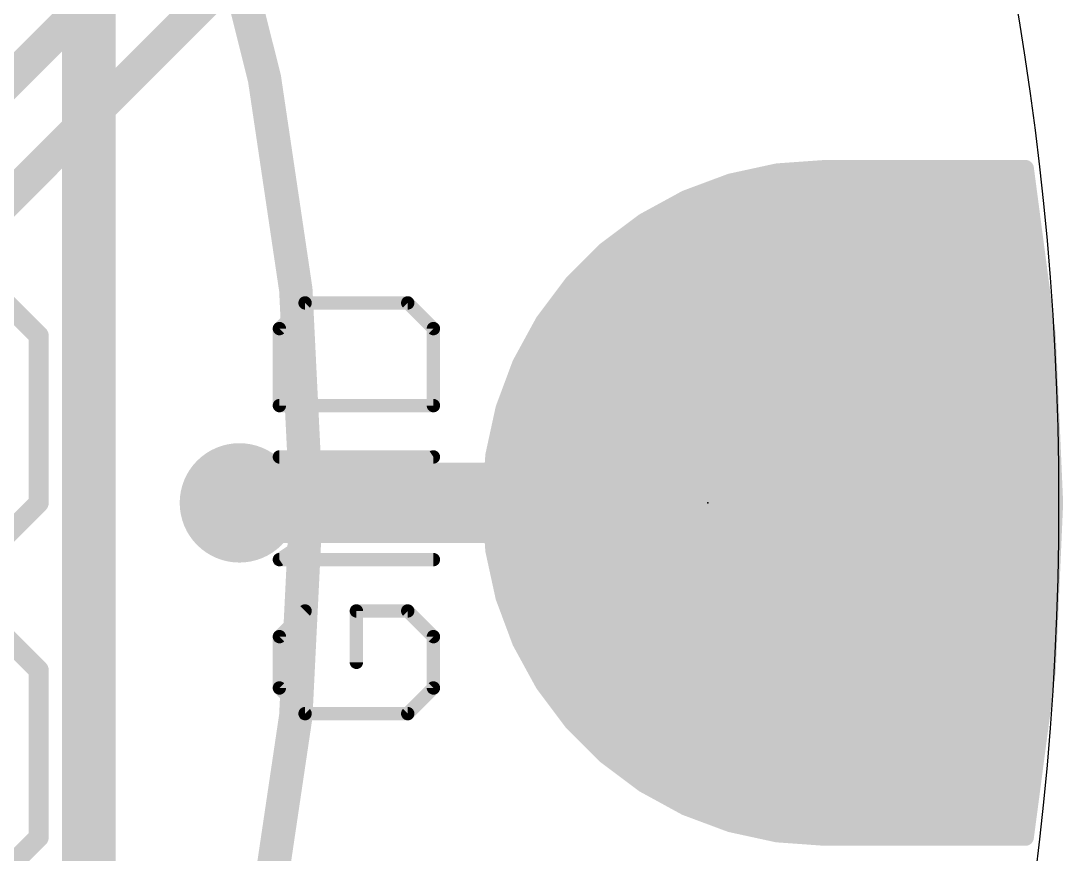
# Model space of a CAD drawing. Extents: x -22.4 to 22.3, y -22.2 to 22.2.
# Drawn here: x 14.34 to 22.26, y -2.67 to 3.66 of the extents above; entities that cross this region are included whole.
import ezdxf

# ---------------------------------------------------------------- set-up
doc = ezdxf.new("R2010")
doc.units = 0
for name, color, linetype in [('1', 12, 'CONTINUOUS'), ('16', 132, 'CONTINUOUS'), ('17', 110, 'CONTINUOUS'), ('18', 110, 'CONTINUOUS'), ('20', 53, 'CONTINUOUS'), ('21', 53, 'CONTINUOUS'), ('23', 53, 'CONTINUOUS'), ('51', 53, 'CONTINUOUS')]:
    doc.layers.add(name, color=color, linetype=linetype)

# ---------------------------------------------------------------- blocks, each defined once
blk = doc.blocks.new('ROUNDP')
at = {"const_width": 0.5}
blk.add_lwpolyline([(0, -0.25, 1), (0, 0.25, 1), (0, -0.25)], format="xyb", dxfattribs=at)
blk = doc.blocks.new('ROUNDV')
at = {"const_width": 0.5}
blk.add_lwpolyline([(0, -0.25, 1), (0, 0.25, 1), (0, -0.25)], format="xyb", dxfattribs=at)

msp = doc.modelspace()

# ---------------------------------------------------------------- linework, layer by layer
at = {"layer": '1'}
for points, const_width in [([(16.51, 0, 0.4142), (0, 16.51)], 0.254), ([(20.0833, 2.5458, 1), (20.0878, 2.4825)], 0.0635), ([(20.0923, 2.4831, 1), (20.0788, 2.5452)], 0.0635), ([(20.447, 2.5718, 1), (20.447, 2.5082)], 0.0635), ([(20.4493, 2.5083, 1), (20.4447, 2.5717)], 0.0635), ([(22.0025, 2.5441, 1), (21.9395, 2.5359)], 0.0635), ([(21.971, 2.5082, 1), (21.971, 2.5718)], 0.0635), ([(19.6668, 2.4448, 1), (19.6668, 2.3813)], 0.0635), ([(19.7247, 2.4681, 1), (19.7381, 2.4061)], 0.0635), ([(19.7425, 2.4074, 1), (19.7203, 2.4669)], 0.0635), ([(21.9877, 2.3813, 1), (21.9877, 2.4448)], 0.0635), ([(19.347, 2.3178, 1), (19.347, 2.2542)], 0.0635), ([(19.3808, 2.3402, 1), (19.4029, 2.2807)], 0.0635), ([(19.4071, 2.2826, 1), (19.3766, 2.3383)], 0.0635), ([(22.0044, 2.2542, 1), (22.0044, 2.3178)], 0.0635), ([(19.1145, 2.1908, 1), (19.1145, 2.1273)], 0.0635), ([(22.0212, 2.1273, 1), (22.0212, 2.1908)], 0.0635), ([(19.0586, 2.1647, 1), (19.089, 2.1089)], 0.0635), ([(19.0928, 2.1114, 1), (19.0547, 2.1622)], 0.0635), ([(18.9338, 2.0638, 1), (18.9338, 2.0002)], 0.0635), ([(22.0379, 2.0002, 1), (22.0379, 2.0638)], 0.0635), ([(18.8061, 1.8972, 1), (18.7612, 1.9421)], 0.0635), ([(18.7691, 1.9367, 1), (18.7691, 1.8733)], 0.0635), ([(18.7646, 1.945, 1), (18.8027, 1.8942)], 0.0635), ([(22.0546, 1.8733, 1), (22.0546, 1.9367)], 0.0635), ([(18.6421, 1.8097, 1), (18.6421, 1.7463)], 0.0635), ([(22.0713, 1.7463, 1), (22.0713, 1.8097)], 0.0635), ([(18.5182, 1.6827, 1), (18.5182, 1.6193)], 0.0635), ([(18.5049, 1.6858, 1), (18.5498, 1.6409)], 0.0635), ([(18.5528, 1.6443, 1), (18.502, 1.6824)], 0.0635), ([(22.088, 1.6193, 1), (22.088, 1.6827)], 0.0635), ([(18.4231, 1.5557, 1), (18.4231, 1.4923)], 0.0635), ([(22.1048, 1.4923, 1), (22.1048, 1.5557)], 0.0635), ([(18.3381, 1.358, 1), (18.2823, 1.3884)], 0.0635), ([(18.328, 1.4287, 1), (18.328, 1.3653)], 0.0635), ([(22.1215, 1.3653, 1), (22.1215, 1.4287)], 0.0635), ([(18.2848, 1.3923, 1), (18.3356, 1.3542)], 0.0635), ([(18.2538, 1.3017, 1), (18.2538, 1.2383)], 0.0635), ([(22.1693, 1.2762, 1), (22.1058, 1.2735)], 0.0635), ([(22.1061, 1.2707, 1), (22.169, 1.279)], 0.0635), ([(22.1378, 1.2383, 1), (22.1378, 1.3017)], 0.0635), ([(18.1845, 1.1747, 1), (18.1845, 1.1113)], 0.0635), ([(22.1433, 1.1113, 1), (22.1433, 1.1747)], 0.0635), ([(18.1663, 1.0441, 1), (18.1068, 1.0662)], 0.0635), ([(18.1219, 1.0477, 1), (18.1219, 0.9843)], 0.0635), ([(18.1087, 1.0704, 1), (18.1644, 1.0399)], 0.0635), ([(22.1489, 0.9843, 1), (22.1489, 1.0477)], 0.0635), ([(18.0746, 0.9207, 1), (18.0746, 0.8573)], 0.0635), ([(22.1544, 0.8573, 1), (22.1544, 0.9207)], 0.0635), ([(18.0272, 0.7937, 1), (18.0272, 0.7303)], 0.0635), ([(22.16, 0.7303, 1), (22.16, 0.7937)], 0.0635), ([(17.9801, 0.7267, 1), (18.0396, 0.7045)], 0.0635), ([(18.0409, 0.7089, 1), (17.9789, 0.7223)], 0.0635), ([(17.9924, 0.6667, 1), (17.9924, 0.6033)], 0.0635), ([(22.1655, 0.6033, 1), (22.1655, 0.6667)], 0.0635), ([(17.9647, 0.5397, 1), (17.9647, 0.4763)], 0.0635), ([(22.171, 0.4763, 1), (22.171, 0.5397)], 0.0635), ([(17.9018, 0.3682, 1), (17.9639, 0.3547)], 0.0635), ([(17.9645, 0.3592, 1), (17.9012, 0.3637)], 0.0635), ([(17.9371, 0.4128, 1), (17.9371, 0.3493)], 0.0635), ([(22.1766, 0.3493, 1), (22.1766, 0.4128)], 0.0635), ([(17.9252, 0.2858, 1), (17.9252, 0.2223)], 0.0635), ([(22.1821, 0.2223, 1), (22.1821, 0.2858)], 0.0635), ([(17.9161, 0.1588, 1), (17.9161, 0.0953)], 0.0635), ([(22.1877, 0.0953, 1), (22.1877, 0.1588)], 0.0635), ([(0, -16.51, 0.4142), (16.51, 0)], 0.254), ([(16.5735, 0, 1), (16.4465, 0)], 0.127), ([(16.4465, 0, 1), (16.5735, 0)], 0.127), ([(17.9387, 0.0023, 1), (17.8753, -0.0023)], 0.0635), ([(17.907, 0.0318, 1), (17.907, -0.0318)], 0.0635), ([(17.8753, 0.0023, 1), (17.9387, -0.0023)], 0.0635), ([(22.2249, -0.0014, 1), (22.1615, 0.0014)], 0.0635), ([(22.1615, -0.0014, 1), (22.2249, 0.0014)], 0.0635), ([(22.1932, -0.0318, 1), (22.1932, 0.0318)], 0.0635), ([(17.9161, -0.0953, 1), (17.9161, -0.1588)], 0.0635), ([(22.1877, -0.1588, 1), (22.1877, -0.0953)], 0.0635), ([(17.9252, -0.2223, 1), (17.9252, -0.2858)], 0.0635), ([(22.1821, -0.2858, 1), (22.1821, -0.2223)], 0.0635), ([(17.9639, -0.3547, 1), (17.9018, -0.3682)], 0.0635), ([(17.9012, -0.3637, 1), (17.9645, -0.3592)], 0.0635), ([(17.9371, -0.3493, 1), (17.9371, -0.4128)], 0.0635), ([(22.1766, -0.4128, 1), (22.1766, -0.3493)], 0.0635), ([(17.9647, -0.4763, 1), (17.9647, -0.5397)], 0.0635), ([(22.171, -0.5397, 1), (22.171, -0.4763)], 0.0635), ([(17.9924, -0.6033, 1), (17.9924, -0.6667)], 0.0635), ([(22.1655, -0.6667, 1), (22.1655, -0.6033)], 0.0635), ([(18.0396, -0.7045, 1), (17.9801, -0.7267)], 0.0635), ([(17.9789, -0.7223, 1), (18.0409, -0.7089)], 0.0635), ([(18.0272, -0.7303, 1), (18.0272, -0.7937)], 0.0635), ([(22.16, -0.7937, 1), (22.16, -0.7303)], 0.0635), ([(18.0746, -0.8573, 1), (18.0746, -0.9207)], 0.0635), ([(22.1544, -0.9207, 1), (22.1544, -0.8573)], 0.0635), ([(18.1219, -0.9843, 1), (18.1219, -1.0477)], 0.0635), ([(18.1644, -1.0399, 1), (18.1087, -1.0704)], 0.0635), ([(18.1068, -1.0662, 1), (18.1663, -1.0441)], 0.0635), ([(22.1489, -1.0477, 1), (22.1489, -0.9843)], 0.0635), ([(18.1845, -1.1113, 1), (18.1845, -1.1747)], 0.0635), ([(22.1433, -1.1747, 1), (22.1433, -1.1113)], 0.0635), ([(18.2538, -1.2383, 1), (18.2538, -1.3017)], 0.0635), ([(22.1058, -1.2735, 1), (22.1693, -1.2762)], 0.0635), ([(22.169, -1.279, 1), (22.1061, -1.2707)], 0.0635), ([(22.1378, -1.3017, 1), (22.1378, -1.2383)], 0.0635), ([(18.3356, -1.3542, 1), (18.2848, -1.3923)], 0.0635), ([(18.2823, -1.3884, 1), (18.3381, -1.358)], 0.0635), ([(18.328, -1.3653, 1), (18.328, -1.4287)], 0.0635), ([(22.1215, -1.4287, 1), (22.1215, -1.3653)], 0.0635), ([(18.4231, -1.4923, 1), (18.4231, -1.5557)], 0.0635), ([(22.1048, -1.5557, 1), (22.1048, -1.4923)], 0.0635), ([(18.5182, -1.6193, 1), (18.5182, -1.6827)], 0.0635), ([(18.5498, -1.6409, 1), (18.5049, -1.6858)], 0.0635), ([(18.502, -1.6824, 1), (18.5528, -1.6443)], 0.0635), ([(22.088, -1.6827, 1), (22.088, -1.6193)], 0.0635), ([(18.6421, -1.7463, 1), (18.6421, -1.8097)], 0.0635), ([(22.0713, -1.8097, 1), (22.0713, -1.7463)], 0.0635), ([(18.7691, -1.8733, 1), (18.7691, -1.9367)], 0.0635), ([(18.8027, -1.8942, 1), (18.7646, -1.945)], 0.0635), ([(18.7612, -1.9421, 1), (18.8061, -1.8972)], 0.0635), ([(22.0546, -1.9367, 1), (22.0546, -1.8733)], 0.0635), ([(18.9338, -2.0002, 1), (18.9338, -2.0638)], 0.0635), ([(22.0379, -2.0638, 1), (22.0379, -2.0002)], 0.0635), ([(19.089, -2.1089, 1), (19.0586, -2.1647)], 0.0635), ([(19.0547, -2.1622, 1), (19.0928, -2.1114)], 0.0635), ([(19.1145, -2.1273, 1), (19.1145, -2.1908)], 0.0635), ([(22.0212, -2.1908, 1), (22.0212, -2.1273)], 0.0635), ([(19.347, -2.2542, 1), (19.347, -2.3178)], 0.0635), ([(19.4029, -2.2807, 1), (19.3808, -2.3402)], 0.0635), ([(19.3766, -2.3383, 1), (19.4071, -2.2826)], 0.0635), ([(22.0044, -2.3178, 1), (22.0044, -2.2542)], 0.0635), ([(19.6668, -2.3813, 1), (19.6668, -2.4448)], 0.0635), ([(19.7381, -2.4061, 1), (19.7247, -2.4681)], 0.0635), ([(21.9877, -2.4448, 1), (21.9877, -2.3813)], 0.0635), ([(19.7203, -2.4669, 1), (19.7425, -2.4074)], 0.0635), ([(20.0878, -2.4825, 1), (20.0833, -2.5458)], 0.0635), ([(20.0788, -2.5452, 1), (20.0923, -2.4831)], 0.0635), ([(20.447, -2.5082, 1), (20.447, -2.5718)], 0.0635), ([(20.447, -2.5082, 1), (20.447, -2.5718)], 0.0635), ([(20.4447, -2.5717, 1), (20.4493, -2.5083)], 0.0635), ([(21.9395, -2.5359, 1), (22.0025, -2.5441)], 0.0635), ([(21.971, -2.5718, 1), (21.971, -2.5082)], 0.0635), ([(21.971, -2.5718, 1), (21.971, -2.5082)], 0.0635)]:
    msp.add_lwpolyline(points, format="xyb", dxfattribs=dict(at, const_width=const_width))
for points, const_width in [([(13.716, 1.778), (18.542, 6.604)], 0.254), ([(13.335, 2.286), (14.986, 3.937)], 0.254), ([(20.0855, 2.5141), (19.7314, 2.4371)], 0.127), ([(20.447, 2.54), (20.0855, 2.5141)], 0.127), ([(21.971, 2.54), (20.447, 2.54)], 0.127), ([(22.1376, 1.2749), (21.971, 2.54)], 0.127), ([(19.7314, 2.4371), (19.3918, 2.3105)], 0.127), ([(19.6668, 2.413), (21.9877, 2.413)], 0.127), ([(19.3918, 2.3105), (19.0738, 2.1368)], 0.127), ([(19.347, 2.286), (22.0044, 2.286)], 0.127), ([(19.1145, 2.159), (22.0212, 2.159)], 0.127), ([(19.0738, 2.1368), (18.7837, 1.9196)], 0.127), ([(18.9338, 2.032), (22.0379, 2.032)], 0.127), ([(18.7837, 1.9196), (18.5274, 1.6633)], 0.127), ([(18.7691, 1.905), (22.0546, 1.905)], 0.127), ([(18.6421, 1.778), (22.0713, 1.778)], 0.127), ([(18.5274, 1.6633), (18.3102, 1.3732)], 0.127), ([(18.5182, 1.651), (22.088, 1.651)], 0.127), ([(18.4231, 1.524), (22.1048, 1.524)], 0.127), ([(18.3102, 1.3732), (18.1365, 1.0552)], 0.127), ([(18.328, 1.397), (22.1215, 1.397)], 0.127), ([(18.2538, 1.27), (22.1378, 1.27)], 0.127), ([(22.1932, 0), (22.1376, 1.2749)], 0.127), ([(18.1845, 1.143), (22.1433, 1.143)], 0.127), ([(18.1365, 1.0552), (18.0099, 0.7156)], 0.127), ([(18.1219, 1.016), (22.1489, 1.016)], 0.127), ([(18.0746, 0.889), (22.1544, 0.889)], 0.127), ([(18.0272, 0.762), (22.16, 0.762)], 0.127), ([(18.0099, 0.7156), (17.9329, 0.3615)], 0.127), ([(17.9924, 0.635), (22.1655, 0.635)], 0.127), ([(17.9647, 0.508), (22.171, 0.508)], 0.127), ([(17.9329, 0.3615), (17.907, 0)], 0.127), ([(17.9371, 0.381), (22.1766, 0.381)], 0.127), ([(17.9252, 0.254), (22.1821, 0.254)], 0.127), ([(17.9161, 0.127), (22.1877, 0.127)], 0.127), ([(17.907, 0), (17.9329, -0.3615)], 0.127), ([(17.907, 0), (22.1932, 0)], 0.127), ([(22.1376, -1.2749), (22.1932, 0)], 0.127), ([(17.9161, -0.127), (22.1877, -0.127)], 0.127), ([(17.9252, -0.254), (22.1821, -0.254)], 0.127), ([(17.9329, -0.3615), (18.0099, -0.7156)], 0.127), ([(17.9371, -0.381), (22.1766, -0.381)], 0.127), ([(17.9647, -0.508), (22.171, -0.508)], 0.127), ([(17.9924, -0.635), (22.1655, -0.635)], 0.127), ([(18.0099, -0.7156), (18.1365, -1.0552)], 0.127), ([(18.0272, -0.762), (22.16, -0.762)], 0.127), ([(18.0746, -0.889), (22.1544, -0.889)], 0.127), ([(18.1219, -1.016), (22.1489, -1.016)], 0.127), ([(18.1365, -1.0552), (18.3102, -1.3732)], 0.127), ([(18.1845, -1.143), (22.1433, -1.143)], 0.127), ([(18.2538, -1.27), (22.1378, -1.27)], 0.127), ([(21.971, -2.54), (22.1376, -1.2749)], 0.127), ([(18.3102, -1.3732), (18.5274, -1.6633)], 0.127), ([(18.328, -1.397), (22.1215, -1.397)], 0.127), ([(18.4231, -1.524), (22.1048, -1.524)], 0.127), ([(18.5182, -1.651), (22.088, -1.651)], 0.127), ([(18.5274, -1.6633), (18.7837, -1.9196)], 0.127), ([(18.6421, -1.778), (22.0713, -1.778)], 0.127), ([(18.7691, -1.905), (22.0546, -1.905)], 0.127), ([(18.7837, -1.9196), (19.0738, -2.1368)], 0.127), ([(18.9338, -2.032), (22.0379, -2.032)], 0.127), ([(19.0738, -2.1368), (19.3918, -2.3105)], 0.127), ([(19.1145, -2.159), (22.0212, -2.159)], 0.127), ([(19.347, -2.286), (22.0044, -2.286)], 0.127), ([(19.3918, -2.3105), (19.7314, -2.4371)], 0.127), ([(19.6668, -2.413), (21.9877, -2.413)], 0.127), ([(19.7314, -2.4371), (20.0855, -2.5141)], 0.127), ([(20.0855, -2.5141), (20.447, -2.54)], 0.127), ([(20.447, -2.54), (21.971, -2.54)], 0.127), ([(20.447, -2.54), (21.971, -2.54)], 0.127)]:
    msp.add_lwpolyline(points, dxfattribs=dict(at, const_width=const_width))
at = {"layer": '16'}
for points, const_width in [([(16.51, 0, 0.4142), (0, 16.51)], 0.254), ([(20.0833, 2.5458, 1), (20.0878, 2.4825)], 0.0635), ([(20.0923, 2.4831, 1), (20.0788, 2.5452)], 0.0635), ([(20.447, 2.5718, 1), (20.447, 2.5082)], 0.0635), ([(20.4493, 2.5083, 1), (20.4447, 2.5717)], 0.0635), ([(22.0025, 2.5441, 1), (21.9395, 2.5359)], 0.0635), ([(21.971, 2.5082, 1), (21.971, 2.5718)], 0.0635), ([(19.6668, 2.4448, 1), (19.6668, 2.3813)], 0.0635), ([(19.7247, 2.4681, 1), (19.7381, 2.4061)], 0.0635), ([(19.7425, 2.4074, 1), (19.7203, 2.4669)], 0.0635), ([(21.9877, 2.3813, 1), (21.9877, 2.4448)], 0.0635), ([(19.347, 2.3178, 1), (19.347, 2.2542)], 0.0635), ([(19.3808, 2.3402, 1), (19.4029, 2.2807)], 0.0635), ([(19.4071, 2.2826, 1), (19.3766, 2.3383)], 0.0635), ([(22.0044, 2.2542, 1), (22.0044, 2.3178)], 0.0635), ([(19.1145, 2.1908, 1), (19.1145, 2.1273)], 0.0635), ([(22.0212, 2.1273, 1), (22.0212, 2.1908)], 0.0635), ([(19.0586, 2.1647, 1), (19.089, 2.1089)], 0.0635), ([(19.0928, 2.1114, 1), (19.0547, 2.1622)], 0.0635), ([(18.9338, 2.0638, 1), (18.9338, 2.0002)], 0.0635), ([(22.0379, 2.0002, 1), (22.0379, 2.0638)], 0.0635), ([(18.8061, 1.8972, 1), (18.7612, 1.9421)], 0.0635), ([(18.7691, 1.9367, 1), (18.7691, 1.8733)], 0.0635), ([(18.7646, 1.945, 1), (18.8027, 1.8942)], 0.0635), ([(22.0546, 1.8733, 1), (22.0546, 1.9367)], 0.0635), ([(18.6421, 1.8097, 1), (18.6421, 1.7463)], 0.0635), ([(22.0713, 1.7463, 1), (22.0713, 1.8097)], 0.0635), ([(18.5182, 1.6827, 1), (18.5182, 1.6193)], 0.0635), ([(18.5049, 1.6858, 1), (18.5498, 1.6409)], 0.0635), ([(18.5528, 1.6443, 1), (18.502, 1.6824)], 0.0635), ([(22.088, 1.6193, 1), (22.088, 1.6827)], 0.0635), ([(18.4231, 1.5557, 1), (18.4231, 1.4923)], 0.0635), ([(22.1048, 1.4923, 1), (22.1048, 1.5557)], 0.0635), ([(18.3381, 1.358, 1), (18.2823, 1.3884)], 0.0635), ([(18.328, 1.4287, 1), (18.328, 1.3653)], 0.0635), ([(22.1215, 1.3653, 1), (22.1215, 1.4287)], 0.0635), ([(18.2848, 1.3923, 1), (18.3356, 1.3542)], 0.0635), ([(18.2538, 1.3017, 1), (18.2538, 1.2383)], 0.0635), ([(22.1693, 1.2762, 1), (22.1058, 1.2735)], 0.0635), ([(22.1061, 1.2707, 1), (22.169, 1.279)], 0.0635), ([(22.1378, 1.2383, 1), (22.1378, 1.3017)], 0.0635), ([(18.1845, 1.1747, 1), (18.1845, 1.1113)], 0.0635), ([(22.1433, 1.1113, 1), (22.1433, 1.1747)], 0.0635), ([(18.1663, 1.0441, 1), (18.1068, 1.0662)], 0.0635), ([(18.1219, 1.0477, 1), (18.1219, 0.9843)], 0.0635), ([(18.1087, 1.0704, 1), (18.1644, 1.0399)], 0.0635), ([(22.1489, 0.9843, 1), (22.1489, 1.0477)], 0.0635), ([(18.0746, 0.9207, 1), (18.0746, 0.8573)], 0.0635), ([(22.1544, 0.8573, 1), (22.1544, 0.9207)], 0.0635), ([(18.0272, 0.7937, 1), (18.0272, 0.7303)], 0.0635), ([(22.16, 0.7303, 1), (22.16, 0.7937)], 0.0635), ([(17.9801, 0.7267, 1), (18.0396, 0.7045)], 0.0635), ([(18.0409, 0.7089, 1), (17.9789, 0.7223)], 0.0635), ([(17.9924, 0.6667, 1), (17.9924, 0.6033)], 0.0635), ([(22.1655, 0.6033, 1), (22.1655, 0.6667)], 0.0635), ([(17.9647, 0.5397, 1), (17.9647, 0.4763)], 0.0635), ([(22.171, 0.4763, 1), (22.171, 0.5397)], 0.0635), ([(17.9018, 0.3682, 1), (17.9639, 0.3547)], 0.0635), ([(17.9645, 0.3592, 1), (17.9012, 0.3637)], 0.0635), ([(17.9371, 0.4128, 1), (17.9371, 0.3493)], 0.0635), ([(22.1766, 0.3493, 1), (22.1766, 0.4128)], 0.0635), ([(17.9252, 0.2858, 1), (17.9252, 0.2223)], 0.0635), ([(22.1821, 0.2223, 1), (22.1821, 0.2858)], 0.0635), ([(16.256, 0.1524, 1), (16.256, -0.1524)], 0.3048), ([(19.558, -0.1524, 1), (19.558, 0.1524)], 0.3048), ([(17.9161, 0.1588, 1), (17.9161, 0.0953)], 0.0635), ([(22.1877, 0.0953, 1), (22.1877, 0.1588)], 0.0635), ([(0, -16.51, 0.4142), (16.51, 0)], 0.254), ([(16.5735, 0, 1), (16.4465, 0)], 0.127), ([(16.4465, 0, 1), (16.5735, 0)], 0.127), ([(17.9387, 0.0023, 1), (17.8753, -0.0023)], 0.0635), ([(17.907, 0.0318, 1), (17.907, -0.0318)], 0.0635), ([(17.8753, 0.0023, 1), (17.9387, -0.0023)], 0.0635), ([(22.2249, -0.0014, 1), (22.1615, 0.0014)], 0.0635), ([(22.1615, -0.0014, 1), (22.2249, 0.0014)], 0.0635), ([(22.1932, -0.0318, 1), (22.1932, 0.0318)], 0.0635), ([(17.9161, -0.0953, 1), (17.9161, -0.1588)], 0.0635), ([(22.1877, -0.1588, 1), (22.1877, -0.0953)], 0.0635), ([(17.9252, -0.2223, 1), (17.9252, -0.2858)], 0.0635), ([(22.1821, -0.2858, 1), (22.1821, -0.2223)], 0.0635), ([(17.9639, -0.3547, 1), (17.9018, -0.3682)], 0.0635), ([(17.9012, -0.3637, 1), (17.9645, -0.3592)], 0.0635), ([(17.9371, -0.3493, 1), (17.9371, -0.4128)], 0.0635), ([(22.1766, -0.4128, 1), (22.1766, -0.3493)], 0.0635), ([(17.9647, -0.4763, 1), (17.9647, -0.5397)], 0.0635), ([(22.171, -0.5397, 1), (22.171, -0.4763)], 0.0635), ([(17.9924, -0.6033, 1), (17.9924, -0.6667)], 0.0635), ([(22.1655, -0.6667, 1), (22.1655, -0.6033)], 0.0635), ([(18.0396, -0.7045, 1), (17.9801, -0.7267)], 0.0635), ([(17.9789, -0.7223, 1), (18.0409, -0.7089)], 0.0635), ([(18.0272, -0.7303, 1), (18.0272, -0.7937)], 0.0635), ([(22.16, -0.7937, 1), (22.16, -0.7303)], 0.0635), ([(18.0746, -0.8573, 1), (18.0746, -0.9207)], 0.0635), ([(22.1544, -0.9207, 1), (22.1544, -0.8573)], 0.0635), ([(18.1219, -0.9843, 1), (18.1219, -1.0477)], 0.0635), ([(18.1644, -1.0399, 1), (18.1087, -1.0704)], 0.0635), ([(18.1068, -1.0662, 1), (18.1663, -1.0441)], 0.0635), ([(22.1489, -1.0477, 1), (22.1489, -0.9843)], 0.0635), ([(18.1845, -1.1113, 1), (18.1845, -1.1747)], 0.0635), ([(22.1433, -1.1747, 1), (22.1433, -1.1113)], 0.0635), ([(18.2538, -1.2383, 1), (18.2538, -1.3017)], 0.0635), ([(22.1058, -1.2735, 1), (22.1693, -1.2762)], 0.0635), ([(22.169, -1.279, 1), (22.1061, -1.2707)], 0.0635), ([(22.1378, -1.3017, 1), (22.1378, -1.2383)], 0.0635), ([(18.3356, -1.3542, 1), (18.2848, -1.3923)], 0.0635), ([(18.2823, -1.3884, 1), (18.3381, -1.358)], 0.0635), ([(18.328, -1.3653, 1), (18.328, -1.4287)], 0.0635), ([(22.1215, -1.4287, 1), (22.1215, -1.3653)], 0.0635), ([(18.4231, -1.4923, 1), (18.4231, -1.5557)], 0.0635), ([(22.1048, -1.5557, 1), (22.1048, -1.4923)], 0.0635), ([(18.5182, -1.6193, 1), (18.5182, -1.6827)], 0.0635), ([(18.5498, -1.6409, 1), (18.5049, -1.6858)], 0.0635), ([(18.502, -1.6824, 1), (18.5528, -1.6443)], 0.0635), ([(22.088, -1.6827, 1), (22.088, -1.6193)], 0.0635), ([(18.6421, -1.7463, 1), (18.6421, -1.8097)], 0.0635), ([(22.0713, -1.8097, 1), (22.0713, -1.7463)], 0.0635), ([(18.7691, -1.8733, 1), (18.7691, -1.9367)], 0.0635), ([(18.8027, -1.8942, 1), (18.7646, -1.945)], 0.0635), ([(18.7612, -1.9421, 1), (18.8061, -1.8972)], 0.0635), ([(22.0546, -1.9367, 1), (22.0546, -1.8733)], 0.0635), ([(18.9338, -2.0002, 1), (18.9338, -2.0638)], 0.0635), ([(22.0379, -2.0638, 1), (22.0379, -2.0002)], 0.0635), ([(19.089, -2.1089, 1), (19.0586, -2.1647)], 0.0635), ([(19.0547, -2.1622, 1), (19.0928, -2.1114)], 0.0635), ([(19.1145, -2.1273, 1), (19.1145, -2.1908)], 0.0635), ([(22.0212, -2.1908, 1), (22.0212, -2.1273)], 0.0635), ([(19.347, -2.2542, 1), (19.347, -2.3178)], 0.0635), ([(19.4029, -2.2807, 1), (19.3808, -2.3402)], 0.0635), ([(19.3766, -2.3383, 1), (19.4071, -2.2826)], 0.0635), ([(22.0044, -2.3178, 1), (22.0044, -2.2542)], 0.0635), ([(19.6668, -2.3813, 1), (19.6668, -2.4448)], 0.0635), ([(19.7381, -2.4061, 1), (19.7247, -2.4681)], 0.0635), ([(21.9877, -2.4448, 1), (21.9877, -2.3813)], 0.0635), ([(19.7203, -2.4669, 1), (19.7425, -2.4074)], 0.0635), ([(20.0878, -2.4825, 1), (20.0833, -2.5458)], 0.0635), ([(20.0788, -2.5452, 1), (20.0923, -2.4831)], 0.0635), ([(20.447, -2.5082, 1), (20.447, -2.5718)], 0.0635), ([(20.447, -2.5082, 1), (20.447, -2.5718)], 0.0635), ([(20.4447, -2.5717, 1), (20.4493, -2.5083)], 0.0635), ([(21.9395, -2.5359, 1), (22.0025, -2.5441)], 0.0635), ([(21.971, -2.5718, 1), (21.971, -2.5082)], 0.0635), ([(21.971, -2.5718, 1), (21.971, -2.5082)], 0.0635)]:
    msp.add_lwpolyline(points, format="xyb", dxfattribs=dict(at, const_width=const_width))
for points, const_width in [([(14.859, -4.572), (14.859, 6.096)], 0.4064), ([(20.0855, 2.5141), (19.7314, 2.4371)], 0.127), ([(20.447, 2.54), (20.0855, 2.5141)], 0.127), ([(21.971, 2.54), (20.447, 2.54)], 0.127), ([(22.1376, 1.2749), (21.971, 2.54)], 0.127), ([(19.7314, 2.4371), (19.3918, 2.3105)], 0.127), ([(19.6668, 2.413), (21.9877, 2.413)], 0.127), ([(19.3918, 2.3105), (19.0738, 2.1368)], 0.127), ([(19.347, 2.286), (22.0044, 2.286)], 0.127), ([(19.1145, 2.159), (22.0212, 2.159)], 0.127), ([(19.0738, 2.1368), (18.7837, 1.9196)], 0.127), ([(18.9338, 2.032), (22.0379, 2.032)], 0.127), ([(18.7837, 1.9196), (18.5274, 1.6633)], 0.127), ([(18.7691, 1.905), (22.0546, 1.905)], 0.127), ([(18.6421, 1.778), (22.0713, 1.778)], 0.127), ([(18.5274, 1.6633), (18.3102, 1.3732)], 0.127), ([(18.5182, 1.651), (22.088, 1.651)], 0.127), ([(18.4231, 1.524), (22.1048, 1.524)], 0.127), ([(18.3102, 1.3732), (18.1365, 1.0552)], 0.127), ([(18.328, 1.397), (22.1215, 1.397)], 0.127), ([(18.2538, 1.27), (22.1378, 1.27)], 0.127), ([(22.1932, 0), (22.1376, 1.2749)], 0.127), ([(18.1845, 1.143), (22.1433, 1.143)], 0.127), ([(18.1365, 1.0552), (18.0099, 0.7156)], 0.127), ([(18.1219, 1.016), (22.1489, 1.016)], 0.127), ([(18.0746, 0.889), (22.1544, 0.889)], 0.127), ([(18.0272, 0.762), (22.16, 0.762)], 0.127), ([(18.0099, 0.7156), (17.9329, 0.3615)], 0.127), ([(17.9924, 0.635), (22.1655, 0.635)], 0.127), ([(17.9647, 0.508), (22.171, 0.508)], 0.127), ([(17.9329, 0.3615), (17.907, 0)], 0.127), ([(17.9371, 0.381), (22.1766, 0.381)], 0.127), ([(17.9252, 0.254), (22.1821, 0.254)], 0.127), ([(16.256, 0), (19.558, 0)], 0.6096), ([(17.9161, 0.127), (22.1877, 0.127)], 0.127), ([(17.907, 0), (17.9329, -0.3615)], 0.127), ([(17.907, 0), (22.1932, 0)], 0.127), ([(22.1376, -1.2749), (22.1932, 0)], 0.127), ([(17.9161, -0.127), (22.1877, -0.127)], 0.127), ([(17.9252, -0.254), (22.1821, -0.254)], 0.127), ([(17.9329, -0.3615), (18.0099, -0.7156)], 0.127), ([(17.9371, -0.381), (22.1766, -0.381)], 0.127), ([(17.9647, -0.508), (22.171, -0.508)], 0.127), ([(17.9924, -0.635), (22.1655, -0.635)], 0.127), ([(18.0099, -0.7156), (18.1365, -1.0552)], 0.127), ([(18.0272, -0.762), (22.16, -0.762)], 0.127), ([(18.0746, -0.889), (22.1544, -0.889)], 0.127), ([(18.1219, -1.016), (22.1489, -1.016)], 0.127), ([(18.1365, -1.0552), (18.3102, -1.3732)], 0.127), ([(18.1845, -1.143), (22.1433, -1.143)], 0.127), ([(18.2538, -1.27), (22.1378, -1.27)], 0.127), ([(21.971, -2.54), (22.1376, -1.2749)], 0.127), ([(18.3102, -1.3732), (18.5274, -1.6633)], 0.127), ([(18.328, -1.397), (22.1215, -1.397)], 0.127), ([(18.4231, -1.524), (22.1048, -1.524)], 0.127), ([(18.5182, -1.651), (22.088, -1.651)], 0.127), ([(18.5274, -1.6633), (18.7837, -1.9196)], 0.127), ([(18.6421, -1.778), (22.0713, -1.778)], 0.127), ([(18.7691, -1.905), (22.0546, -1.905)], 0.127), ([(18.7837, -1.9196), (19.0738, -2.1368)], 0.127), ([(18.9338, -2.032), (22.0379, -2.032)], 0.127), ([(19.0738, -2.1368), (19.3918, -2.3105)], 0.127), ([(19.1145, -2.159), (22.0212, -2.159)], 0.127), ([(19.347, -2.286), (22.0044, -2.286)], 0.127), ([(19.3918, -2.3105), (19.7314, -2.4371)], 0.127), ([(19.6668, -2.413), (21.9877, -2.413)], 0.127), ([(19.7314, -2.4371), (20.0855, -2.5141)], 0.127), ([(20.0855, -2.5141), (20.447, -2.54)], 0.127), ([(20.447, -2.54), (21.971, -2.54)], 0.127), ([(20.447, -2.54), (21.971, -2.54)], 0.127)]:
    msp.add_lwpolyline(points, dxfattribs=dict(at, const_width=const_width))
at = {"layer": '20'}
for start, end in [(0, 90), (270, 0)]:
    msp.add_arc((0, 0), 22.225, start, end, dxfattribs=at)
at = {"layer": '21', "const_width": 0.1524}
for points in [[(14.478, 1.27), (13.843, 1.905)], [(14.478, 0), (14.478, 1.27)], [(13.843, -0.635), (14.478, 0)], [(14.478, -1.27), (13.843, -0.635)], [(14.478, -2.54), (14.478, -1.27)], [(13.843, -3.175), (14.478, -2.54)]]:
    msp.add_lwpolyline(points, dxfattribs=at)
at = {"layer": '21', "const_width": 0.0762}
for points in [[(14.5161, 1.27, 1), (14.4399, 1.27)], [(14.4511, 1.2431, 1), (14.5049, 1.2969)], [(14.4399, 0, 1), (14.5161, 0)], [(14.5049, -0.0269, 1), (14.4511, 0.0269)], [(14.5161, -1.27, 1), (14.4399, -1.27)], [(14.4511, -1.2969, 1), (14.5049, -1.2431)], [(14.4399, -2.54, 1), (14.5161, -2.54)], [(14.5049, -2.5669, 1), (14.4511, -2.5131)]]:
    msp.add_lwpolyline(points, format="xyb", dxfattribs=at)
at = {"layer": '23'}
msp.add_point((19.558, 0), dxfattribs=at)
at = {"layer": '51', "const_width": 0.1016}
for points in [[(16.5007, 1.5182), (16.3058, 1.3233)], [(17.2803, 1.5182), (16.5007, 1.5182)], [(17.4752, 1.3233), (17.2803, 1.5182)], [(16.3058, 1.3233), (16.3058, 0.7386)], [(17.4752, 0.7386), (17.4752, 1.3233)], [(16.3058, 0.7386), (17.4752, 0.7386)], [(16.3058, -0.4308), (17.4752, 0.3488)], [(17.4752, 0.3488), (16.3058, 0.3488)], [(17.4752, -0.4308), (16.3058, -0.4308)], [(16.5007, -0.8206), (16.3058, -1.0155)], [(17.2803, -0.8206), (16.8905, -0.8206)], [(16.8905, -0.8206), (16.8905, -1.2104)], [(17.4752, -1.0155), (17.2803, -0.8206)], [(16.3058, -1.0155), (16.3058, -1.4053)], [(17.4752, -1.4053), (17.4752, -1.0155)], [(16.3058, -1.4053), (16.5007, -1.6002)], [(17.2803, -1.6002), (17.4752, -1.4053)], [(16.5007, -1.6002), (17.2803, -1.6002)]]:
    msp.add_lwpolyline(points, dxfattribs=at)
at = {"layer": '51', "const_width": 0.0508}
for points in [[(16.5007, 1.5436, 1), (16.5007, 1.4928)], [(16.5187, 1.5002, 1), (16.4827, 1.5362)], [(17.2983, 1.5362, 1), (17.2623, 1.5002)], [(17.2803, 1.4928, 1), (17.2803, 1.5436)], [(16.2878, 1.3413, 1), (16.3238, 1.3053)], [(16.3312, 1.3233, 1), (16.2804, 1.3233)], [(17.5006, 1.3233, 1), (17.4498, 1.3233)], [(17.4572, 1.3053, 1), (17.4932, 1.3413)], [(16.3058, 0.764, 1), (16.3058, 0.7132)], [(16.2804, 0.7386, 1), (16.3312, 0.7386)], [(17.4498, 0.7386, 1), (17.5006, 0.7386)], [(17.4752, 0.7132, 1), (17.4752, 0.764)], [(16.3058, 0.3742, 1), (16.3058, 0.3234)], [(17.4893, 0.3277, 1), (17.4611, 0.3699)], [(17.4752, 0.3234, 1), (17.4752, 0.3742)], [(16.3058, -0.4054, 1), (16.3058, -0.4562)], [(16.2917, -0.4097, 1), (16.3199, -0.4519)], [(17.4752, -0.4562, 1), (17.4752, -0.4054)], [(16.5187, -0.8386, 1), (16.4827, -0.8026)], [(16.8905, -0.7952, 1), (16.8905, -0.846)], [(16.9159, -0.8206, 1), (16.8651, -0.8206)], [(17.2983, -0.8026, 1), (17.2623, -0.8386)], [(17.2803, -0.846, 1), (17.2803, -0.7952)], [(16.2878, -0.9975, 1), (16.3238, -1.0335)], [(16.3312, -1.0155, 1), (16.2804, -1.0155)], [(17.5006, -1.0155, 1), (17.4498, -1.0155)], [(17.4572, -1.0335, 1), (17.4932, -0.9975)], [(16.8651, -1.2104, 1), (16.9159, -1.2104)], [(16.3238, -1.3873, 1), (16.2878, -1.4233)], [(16.2804, -1.4053, 1), (16.3312, -1.4053)], [(17.4498, -1.4053, 1), (17.5006, -1.4053)], [(17.4932, -1.4233, 1), (17.4572, -1.3873)], [(16.5007, -1.5748, 1), (16.5007, -1.6256)], [(16.4827, -1.6182, 1), (16.5187, -1.5822)], [(17.2623, -1.5822, 1), (17.2983, -1.6182)], [(17.2803, -1.6256, 1), (17.2803, -1.5748)]]:
    msp.add_lwpolyline(points, format="xyb", dxfattribs=at)

# ---------------------------------------------------------------- block references
at = {"layer": '17', "xscale": 2.54, "yscale": 2.54, "rotation": 270}
msp.add_blockref('ROUNDP', (19.558, 0), dxfattribs=at)
msp.add_blockref('ROUNDP', (19.558, 0), dxfattribs=at)
at = {"layer": '18', "xscale": 0.9064, "yscale": 0.9064}
msp.add_blockref('ROUNDV', (16.002, 0), dxfattribs=at)
msp.add_blockref('ROUNDV', (16.002, 0), dxfattribs=at)

doc.saveas('drawing.dxf')
